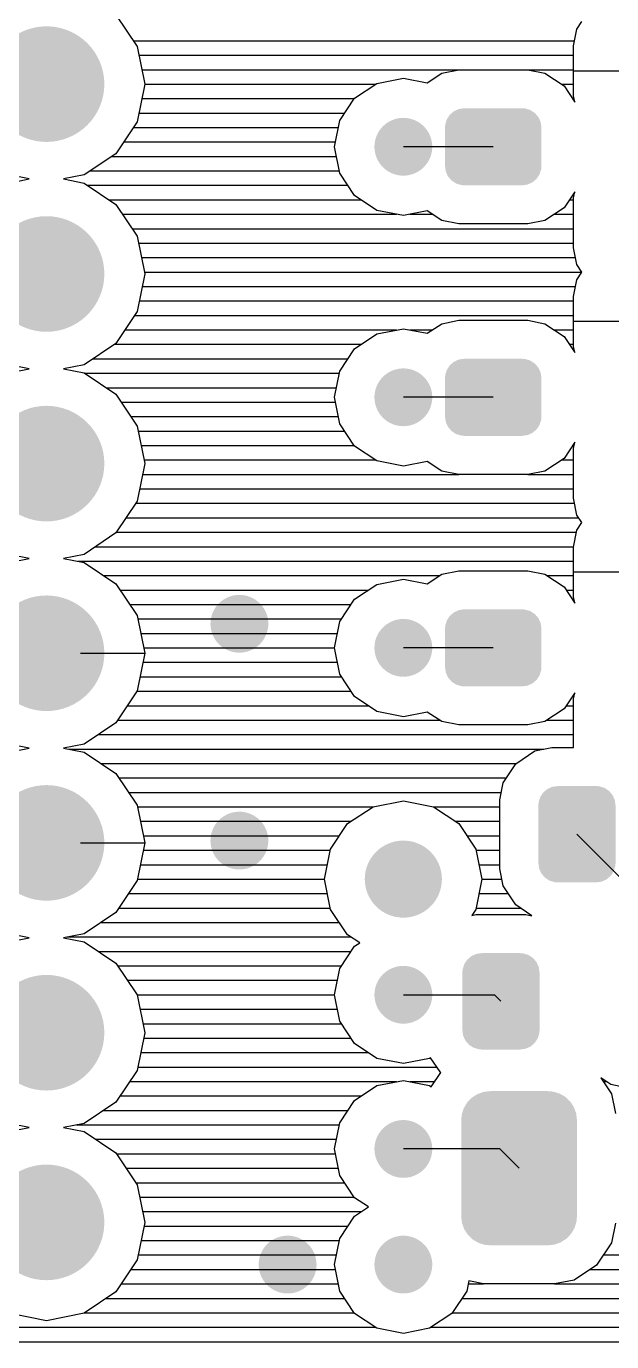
# Model space of a CAD drawing. Extents: x 295 to 953, y 10 to 290.
# Drawn here: x 515.17 to 532.9, y 191.33 to 231.21 of the extents above; entities that cross this region are included whole.
import ezdxf

# ---------------------------------------------------------------- set-up
doc = ezdxf.new("R2010")
doc.units = 0
doc.header["$LTSCALE"] = 5
doc.header["$MEASUREMENT"] = 0
doc.layers.get('0').update_dxf_attribs({"linetype": 'CONTINUOUS', "lineweight": 25})
doc.layers.add('DV-PEI-A6_TOP', color=5, linetype='CONTINUOUS')

msp = doc.modelspace()

# ---------------------------------------------------------------- linework, layer by layer
for points, const_width in [([(514.904, 229.454, 1), (516.656, 229.454, 1)], 1.753), ([(526.15, 227.555, 1), (527.026, 227.555, 1)], 0.876), ([(514.904, 223.699, 1), (516.656, 223.699, 1)], 1.753), ([(526.15, 219.961, 1), (527.026, 219.961, 1)], 0.876), ([(514.904, 217.951, 1), (516.656, 217.951, 1)], 1.753), ([(514.904, 212.202, 1), (516.656, 212.202, 1)], 1.753), ([(521.184, 213.096, 1), (522.06, 213.096, 1)], 0.876), ([(526.15, 212.366, 1), (527.026, 212.366, 1)], 0.876), ([(514.904, 206.454, 1), (516.656, 206.454, 1)], 1.753), ([(521.184, 206.524, 1), (522.06, 206.524, 1)], 0.876), ([(526.004, 205.356, 1), (527.172, 205.356, 1)], 1.168), ([(526.15, 201.85, 1), (527.026, 201.85, 1)], 0.876), ([(514.904, 200.7, 1), (516.656, 200.7, 1)], 1.753), ([(526.15, 197.177, 1), (527.026, 197.177, 1)], 0.876), ([(514.904, 194.951, 1), (516.656, 194.951, 1)], 1.753), ([(522.644, 193.672, 1), (523.521, 193.672, 1)], 0.876), ([(526.15, 193.672, 1), (527.026, 193.672, 1)], 0.876)]:
    msp.add_lwpolyline(points, format="xyb", close=True, dxfattribs=dict(const_width=const_width))
for points in [[(527.948, 228.453), (527.995, 228.525), (530.679, 228.453), (530.617, 228.525)], [(527.995, 228.525), (528.057, 228.578), (530.617, 228.525), (530.572, 228.578)], [(528.057, 228.578), (528.12, 228.632), (530.572, 228.578), (530.489, 228.632)], [(528.12, 228.632), (528.2, 228.668), (530.489, 228.632), (530.434, 228.668)], [(528.2, 228.668), (528.271, 228.7), (530.434, 228.668), (530.33, 228.7)], [(528.271, 228.7), (528.384, 228.717), (530.33, 228.7), (530.277, 228.717)], [(528.384, 228.717), (528.434, 228.724), (530.277, 228.717), (530.186, 228.724)], [(527.85, 228.139), (527.857, 228.23), (530.771, 228.139), (530.758, 228.23)], [(527.85, 226.971), (527.85, 228.139), (530.771, 226.971), (530.771, 228.139)], [(527.857, 228.23), (527.879, 228.303), (530.758, 228.23), (530.747, 228.303)], [(527.879, 228.303), (527.905, 228.387), (530.747, 228.303), (530.709, 228.387)], [(527.905, 228.387), (527.948, 228.453), (530.709, 228.387), (530.679, 228.453)], [(527.863, 226.881), (527.85, 226.971), (530.764, 226.881), (530.771, 226.971)], [(527.873, 226.808), (527.863, 226.881), (530.741, 226.808), (530.764, 226.881)], [(527.911, 226.723), (527.873, 226.808), (530.715, 226.723), (530.741, 226.808)], [(527.941, 226.658), (527.911, 226.723), (530.673, 226.658), (530.715, 226.723)], [(528.003, 226.585), (527.941, 226.658), (530.625, 226.585), (530.673, 226.658)], [(528.048, 226.532), (528.003, 226.585), (530.563, 226.532), (530.625, 226.585)], [(528.131, 226.478), (528.048, 226.532), (530.5, 226.478), (530.563, 226.532)], [(528.186, 226.442), (528.131, 226.478), (530.42, 226.442), (530.5, 226.478)], [(528.29, 226.41), (528.186, 226.442), (530.35, 226.41), (530.42, 226.442)], [(528.343, 226.394), (528.29, 226.41), (530.236, 226.394), (530.35, 226.41)], [(528.434, 226.387), (528.343, 226.394), (530.186, 226.387), (530.236, 226.394)], [(527.948, 220.858), (527.995, 220.931), (530.679, 220.858), (530.617, 220.931)], [(527.995, 220.931), (528.057, 220.983), (530.617, 220.931), (530.572, 220.983)], [(528.057, 220.983), (528.12, 221.038), (530.572, 220.983), (530.489, 221.038)], [(528.12, 221.038), (528.2, 221.074), (530.489, 221.038), (530.434, 221.074)], [(528.2, 221.074), (528.271, 221.106), (530.434, 221.074), (530.33, 221.106)], [(528.271, 221.106), (528.384, 221.122), (530.33, 221.106), (530.277, 221.122)], [(528.384, 221.122), (528.434, 221.129), (530.277, 221.122), (530.186, 221.129)], [(527.85, 220.545), (527.857, 220.635), (530.771, 220.545), (530.758, 220.635)], [(527.85, 219.376), (527.85, 220.545), (530.771, 219.376), (530.771, 220.545)], [(527.857, 220.635), (527.879, 220.708), (530.758, 220.635), (530.747, 220.708)], [(527.879, 220.708), (527.905, 220.793), (530.747, 220.708), (530.709, 220.793)], [(527.905, 220.793), (527.948, 220.858), (530.709, 220.793), (530.679, 220.858)], [(527.863, 219.286), (527.85, 219.376), (530.764, 219.286), (530.771, 219.376)], [(527.873, 219.213), (527.863, 219.286), (530.741, 219.213), (530.764, 219.286)], [(527.911, 219.128), (527.873, 219.213), (530.715, 219.128), (530.741, 219.213)], [(527.941, 219.063), (527.911, 219.128), (530.673, 219.063), (530.715, 219.128)], [(528.003, 218.991), (527.941, 219.063), (530.625, 218.991), (530.673, 219.063)], [(528.048, 218.938), (528.003, 218.991), (530.563, 218.938), (530.625, 218.991)], [(528.131, 218.883), (528.048, 218.938), (530.5, 218.883), (530.563, 218.938)], [(528.186, 218.847), (528.131, 218.883), (530.42, 218.847), (530.5, 218.883)], [(528.29, 218.815), (528.186, 218.847), (530.35, 218.815), (530.42, 218.847)], [(528.343, 218.799), (528.29, 218.815), (530.236, 218.799), (530.35, 218.815)], [(528.434, 218.792), (528.343, 218.799), (530.186, 218.792), (530.236, 218.799)], [(527.948, 213.264), (527.995, 213.336), (530.679, 213.264), (530.617, 213.336)], [(527.995, 213.336), (528.057, 213.389), (530.617, 213.336), (530.572, 213.389)], [(528.057, 213.389), (528.12, 213.443), (530.572, 213.389), (530.489, 213.443)], [(528.12, 213.443), (528.2, 213.479), (530.489, 213.443), (530.434, 213.479)], [(528.2, 213.479), (528.271, 213.511), (530.434, 213.479), (530.33, 213.511)], [(528.271, 213.511), (528.384, 213.527), (530.33, 213.511), (530.277, 213.527)], [(528.384, 213.527), (528.434, 213.534), (530.277, 213.527), (530.186, 213.534)], [(527.85, 212.95), (527.857, 213.041), (530.771, 212.95), (530.758, 213.041)], [(527.85, 211.782), (527.85, 212.95), (530.771, 211.782), (530.771, 212.95)], [(527.857, 213.041), (527.879, 213.113), (530.758, 213.041), (530.747, 213.113)], [(527.879, 213.113), (527.905, 213.198), (530.747, 213.113), (530.709, 213.198)], [(527.905, 213.198), (527.948, 213.264), (530.709, 213.198), (530.679, 213.264)], [(527.863, 211.691), (527.85, 211.782), (530.764, 211.691), (530.771, 211.782)], [(527.873, 211.619), (527.863, 211.691), (530.741, 211.619), (530.764, 211.691)], [(527.911, 211.534), (527.873, 211.619), (530.715, 211.534), (530.741, 211.619)], [(527.941, 211.468), (527.911, 211.534), (530.673, 211.468), (530.715, 211.534)], [(528.003, 211.396), (527.941, 211.468), (530.625, 211.396), (530.673, 211.468)], [(528.048, 211.343), (528.003, 211.396), (530.563, 211.343), (530.625, 211.396)], [(528.131, 211.289), (528.048, 211.343), (530.5, 211.289), (530.563, 211.343)], [(528.186, 211.253), (528.131, 211.289), (530.42, 211.253), (530.5, 211.289)], [(528.29, 211.221), (528.186, 211.253), (530.35, 211.221), (530.42, 211.253)], [(528.343, 211.205), (528.29, 211.221), (530.236, 211.205), (530.35, 211.221)], [(528.434, 211.198), (528.343, 211.205), (530.186, 211.198), (530.236, 211.205)], [(531.027, 208.122), (531.098, 208.154), (532.678, 208.122), (532.573, 208.154)], [(531.098, 208.154), (531.212, 208.17), (532.573, 208.154), (532.52, 208.17)], [(531.212, 208.17), (531.261, 208.177), (532.52, 208.17), (532.43, 208.177)], [(530.684, 207.683), (530.706, 207.756), (533.001, 207.683), (532.991, 207.756)], [(530.706, 207.756), (530.732, 207.841), (532.991, 207.756), (532.952, 207.841)], [(530.732, 207.841), (530.775, 207.906), (532.952, 207.841), (532.923, 207.906)], [(530.775, 207.906), (530.823, 207.979), (532.923, 207.906), (532.861, 207.979)], [(530.823, 207.979), (530.884, 208.032), (532.861, 207.979), (532.816, 208.032)], [(530.884, 208.032), (530.948, 208.086), (532.816, 208.032), (532.733, 208.086)], [(530.948, 208.086), (531.027, 208.122), (532.733, 208.086), (532.678, 208.122)], [(530.677, 207.593), (530.684, 207.683), (533.014, 207.593), (533.001, 207.683)], [(530.677, 205.84), (530.677, 207.593), (533.014, 205.84), (533.014, 207.593)], [(530.69, 205.75), (530.677, 205.84), (533.007, 205.75), (533.014, 205.84)], [(530.7, 205.677), (530.69, 205.75), (532.985, 205.677), (533.007, 205.75)], [(530.739, 205.592), (530.7, 205.677), (532.959, 205.592), (532.985, 205.677)], [(530.768, 205.527), (530.739, 205.592), (532.916, 205.527), (532.959, 205.592)], [(530.83, 205.455), (530.768, 205.527), (532.868, 205.455), (532.916, 205.527)], [(530.875, 205.402), (530.83, 205.455), (532.807, 205.402), (532.868, 205.455)], [(530.959, 205.347), (530.875, 205.402), (532.743, 205.347), (532.807, 205.402)], [(531.013, 205.312), (530.959, 205.347), (532.664, 205.312), (532.743, 205.347)], [(531.118, 205.28), (531.013, 205.312), (532.593, 205.28), (532.664, 205.312)], [(531.171, 205.263), (531.118, 205.28), (532.479, 205.263), (532.593, 205.28)], [(531.261, 205.256), (531.171, 205.263), (532.43, 205.256), (532.479, 205.263)], [(528.521, 202.914), (528.583, 202.967), (530.559, 202.914), (530.514, 202.967)], [(528.583, 202.967), (528.646, 203.021), (530.514, 202.967), (530.431, 203.021)], [(528.646, 203.021), (528.726, 203.057), (530.431, 203.021), (530.376, 203.057)], [(528.726, 203.057), (528.796, 203.089), (530.376, 203.057), (530.271, 203.089)], [(528.796, 203.089), (528.91, 203.105), (530.271, 203.089), (530.218, 203.105)], [(528.91, 203.105), (528.96, 203.112), (530.218, 203.105), (530.128, 203.112)], [(528.375, 202.528), (528.382, 202.618), (530.712, 202.528), (530.699, 202.618)], [(528.382, 202.618), (528.405, 202.691), (530.699, 202.618), (530.689, 202.691)], [(528.405, 202.691), (528.431, 202.776), (530.689, 202.691), (530.651, 202.776)], [(528.431, 202.776), (528.473, 202.841), (530.651, 202.776), (530.621, 202.841)], [(528.473, 202.841), (528.521, 202.914), (530.621, 202.841), (530.559, 202.914)], [(528.375, 200.775), (528.375, 202.528), (530.712, 200.775), (530.712, 202.528)], [(528.388, 200.685), (528.375, 200.775), (530.705, 200.685), (530.712, 200.775)], [(528.399, 200.612), (528.388, 200.685), (530.683, 200.612), (530.705, 200.685)], [(528.437, 200.527), (528.399, 200.612), (530.657, 200.527), (530.683, 200.612)], [(528.467, 200.462), (528.437, 200.527), (530.614, 200.462), (530.657, 200.527)], [(528.529, 200.39), (528.467, 200.462), (530.567, 200.39), (530.614, 200.462)], [(528.574, 200.337), (528.529, 200.39), (530.505, 200.337), (530.567, 200.39)], [(528.657, 200.282), (528.574, 200.337), (530.441, 200.282), (530.505, 200.337)], [(528.712, 200.247), (528.657, 200.282), (530.362, 200.247), (530.441, 200.282)], [(528.816, 200.215), (528.712, 200.247), (530.291, 200.215), (530.362, 200.247)], [(528.869, 200.198), (528.816, 200.215), (530.177, 200.198), (530.291, 200.215)], [(528.96, 200.191), (528.869, 200.198), (530.128, 200.191), (530.177, 200.198)], [(528.437, 198.444), (528.517, 198.581), (531.754, 198.444), (531.664, 198.581)], [(528.517, 198.581), (528.548, 198.613), (531.664, 198.581), (531.643, 198.613)], [(528.548, 198.613), (528.657, 198.727), (531.643, 198.613), (531.524, 198.727)], [(528.657, 198.727), (528.696, 198.753), (531.524, 198.727), (531.497, 198.753)], [(528.696, 198.753), (528.826, 198.837), (531.497, 198.753), (531.353, 198.837)], [(528.826, 198.837), (528.874, 198.855), (531.353, 198.837), (531.323, 198.855)], [(528.874, 198.855), (529.016, 198.906), (531.323, 198.855), (531.157, 198.906)], [(529.016, 198.906), (529.089, 198.915), (531.157, 198.906), (531.13, 198.915)], [(529.089, 198.915), (529.217, 198.929), (531.13, 198.915), (530.969, 198.929)], [(528.34, 198.053), (528.355, 198.214), (531.846, 198.053), (531.827, 198.214)], [(528.355, 198.214), (528.368, 198.254), (531.827, 198.214), (531.822, 198.254)], [(528.368, 198.254), (528.415, 198.407), (531.822, 198.254), (531.767, 198.407)], [(528.415, 198.407), (528.437, 198.444), (531.767, 198.407), (531.754, 198.444)], [(528.34, 195.132), (528.34, 198.053), (531.846, 195.132), (531.846, 198.053)], [(528.359, 194.971), (528.34, 195.132), (531.831, 194.971), (531.846, 195.132)], [(528.364, 194.931), (528.359, 194.971), (531.818, 194.931), (531.831, 194.971)], [(528.419, 194.778), (528.364, 194.931), (531.771, 194.778), (531.818, 194.931)], [(528.432, 194.741), (528.419, 194.778), (531.749, 194.741), (531.771, 194.778)], [(528.522, 194.604), (528.432, 194.741), (531.669, 194.604), (531.749, 194.741)], [(528.543, 194.572), (528.522, 194.604), (531.638, 194.572), (531.669, 194.604)], [(528.662, 194.458), (528.543, 194.572), (531.529, 194.458), (531.638, 194.572)], [(528.689, 194.433), (528.662, 194.458), (531.49, 194.433), (531.529, 194.458)], [(528.833, 194.348), (528.689, 194.433), (531.36, 194.348), (531.49, 194.433)], [(528.863, 194.33), (528.833, 194.348), (531.312, 194.33), (531.36, 194.348)], [(529.029, 194.279), (528.863, 194.33), (531.17, 194.279), (531.312, 194.33)], [(529.056, 194.271), (529.029, 194.279), (531.097, 194.271), (531.17, 194.279)], [(529.217, 194.256), (529.056, 194.271), (530.969, 194.256), (531.097, 194.271)]]:
    msp.add_solid(points)
at = {"layer": 'DV-PEI-A6_TOP', "color": 7}
for p, q in [((517.883, 231.557), (518.526, 230.593)), ((531.846, 231.119), (531.997, 231.352)), ((531.746, 230.611), (531.846, 231.119)), ((518.415, 230.768), (531.775, 230.768)), ((518.526, 230.593), (518.754, 229.454)), ((531.746, 229.097), (531.746, 230.611)), ((518.584, 230.33), (531.746, 230.33)), ((518.666, 229.892), (531.746, 229.892)), ((527.312, 229.495), (527.75, 229.787)), ((527.75, 229.787), (528.264, 229.892)), ((528.264, 229.892), (530.362, 229.892)), ((530.362, 229.892), (530.87, 229.787)), ((530.87, 229.787), (531.454, 229.401)), ((533.937, 229.851), (531.746, 229.851)), ((518.754, 229.454), (518.526, 228.315)), ((518.754, 229.454), (525.747, 229.454)), ((525.11, 229.027), (525.787, 229.477)), ((525.787, 229.477), (526.588, 229.635)), ((526.588, 229.635), (527.312, 229.495)), ((531.378, 229.454), (531.746, 229.454)), ((531.454, 229.401), (531.781, 228.911)), ((518.666, 229.016), (525.104, 229.016)), ((524.66, 228.35), (525.11, 229.027)), ((531.711, 229.016), (531.758, 229.016)), ((531.781, 228.911), (531.746, 229.097)), ((518.578, 228.578), (524.806, 228.578)), ((518.526, 228.315), (517.883, 227.345)), ((518.409, 228.139), (524.619, 228.139)), ((524.502, 227.555), (524.66, 228.35)), ((518.117, 227.701), (524.531, 227.701)), ((517.883, 227.345), (516.919, 226.702)), ((524.66, 226.755), (524.502, 227.555)), ((529.31, 227.555), (526.588, 227.555)), ((517.755, 227.263), (524.561, 227.263)), ((515.26, 226.58), (514.635, 226.702)), ((514.635, 226.451), (515.26, 226.58)), ((516.919, 226.702), (516.294, 226.58)), ((516.294, 226.58), (516.919, 226.451)), ((517.1, 226.825), (524.648, 226.825)), ((525.11, 226.077), (524.66, 226.755)), ((516.919, 226.451), (517.883, 225.808)), ((517.019, 226.387), (524.905, 226.387)), ((525.787, 225.627), (525.11, 226.077)), ((531.781, 226.194), (531.454, 225.703)), ((531.746, 226.007), (531.781, 226.194)), ((517.679, 225.949), (525.308, 225.949)), ((517.883, 225.808), (518.526, 224.845)), ((531.454, 225.703), (530.87, 225.318)), ((531.612, 225.949), (531.746, 225.949)), ((531.746, 224.494), (531.746, 226.007)), ((518.082, 225.51), (526.383, 225.51)), ((526.588, 225.47), (525.787, 225.627)), ((527.312, 225.61), (526.588, 225.47)), ((526.786, 225.51), (527.47, 225.51)), ((527.75, 225.318), (527.312, 225.61)), ((528.264, 225.218), (527.75, 225.318)), ((530.87, 225.318), (530.362, 225.218)), ((531.156, 225.51), (531.746, 225.51)), ((518.374, 225.072), (531.746, 225.072)), ((530.362, 225.218), (528.264, 225.218)), ((518.526, 224.845), (518.754, 223.699)), ((518.573, 224.634), (531.746, 224.634)), ((531.846, 223.986), (531.746, 224.494)), ((518.66, 224.196), (531.805, 224.196)), ((518.754, 223.699), (518.526, 222.56)), ((518.742, 223.758), (531.997, 223.758)), ((531.997, 223.758), (531.846, 223.986)), ((531.846, 223.524), (531.997, 223.758)), ((518.678, 223.32), (531.805, 223.32)), ((531.746, 223.016), (531.846, 223.524)), ((531.746, 221.503), (531.746, 223.016)), ((518.526, 222.56), (517.883, 221.596)), ((518.59, 222.882), (531.746, 222.882)), ((518.45, 222.443), (531.746, 222.443)), ((527.312, 221.9), (527.75, 222.192)), ((527.75, 222.192), (528.264, 222.297)), ((528.264, 222.297), (530.362, 222.297)), ((530.362, 222.297), (530.87, 222.192)), ((530.87, 222.192), (531.454, 221.807)), ((533.937, 222.257), (531.746, 222.257)), ((518.152, 222.005), (526.383, 222.005)), ((525.11, 221.433), (525.787, 221.883)), ((525.787, 221.883), (526.588, 222.04)), ((526.588, 222.04), (527.312, 221.9)), ((526.786, 222.005), (527.47, 222.005)), ((531.156, 222.005), (531.746, 222.005)), ((531.454, 221.807), (531.781, 221.316)), ((517.883, 221.596), (516.919, 220.948)), ((517.836, 221.567), (525.308, 221.567)), ((524.66, 220.755), (525.11, 221.433)), ((531.612, 221.567), (531.746, 221.567)), ((531.781, 221.316), (531.746, 221.503)), ((515.26, 220.825), (514.635, 220.948)), ((516.919, 220.948), (516.294, 220.825)), ((517.182, 221.129), (524.905, 221.129)), ((514.635, 220.703), (515.26, 220.825)), ((516.294, 220.825), (516.919, 220.703)), ((516.919, 220.703), (517.883, 220.06)), ((516.943, 220.691), (524.648, 220.691)), ((524.502, 219.961), (524.66, 220.755)), ((517.597, 220.253), (524.561, 220.253)), ((517.883, 220.06), (518.526, 219.09)), ((518.047, 219.815), (524.531, 219.815)), ((524.66, 219.16), (524.502, 219.961)), ((529.31, 219.961), (526.588, 219.961)), ((518.339, 219.376), (524.619, 219.376)), ((518.526, 219.09), (518.754, 217.951)), ((518.561, 218.938), (524.806, 218.938)), ((525.11, 218.483), (524.66, 219.16)), ((518.648, 218.5), (525.104, 218.5)), ((531.781, 218.599), (531.454, 218.109)), ((531.711, 218.5), (531.758, 218.5)), ((531.746, 218.412), (531.781, 218.599)), ((525.787, 218.033), (525.11, 218.483)), ((531.454, 218.109), (530.87, 217.723)), ((531.746, 216.899), (531.746, 218.412)), ((518.754, 217.951), (518.526, 216.812)), ((518.736, 218.062), (525.747, 218.062)), ((526.588, 217.875), (525.787, 218.033)), ((527.312, 218.015), (526.588, 217.875)), ((527.75, 217.723), (527.312, 218.015)), ((528.264, 217.624), (527.75, 217.723)), ((530.87, 217.723), (530.362, 217.624)), ((531.378, 218.062), (531.746, 218.062)), ((518.689, 217.624), (528.264, 217.624)), ((530.362, 217.624), (528.264, 217.624)), ((530.362, 217.624), (531.746, 217.624)), ((518.602, 217.186), (531.746, 217.186)), ((518.526, 216.812), (517.883, 215.848)), ((518.485, 216.747), (531.775, 216.747)), ((531.846, 216.391), (531.746, 216.899)), ((518.193, 216.309), (531.898, 216.309)), ((531.997, 216.163), (531.846, 216.391)), ((531.846, 215.93), (531.997, 216.163)), ((517.883, 215.848), (516.919, 215.199)), ((517.895, 215.871), (531.834, 215.871)), ((531.746, 215.421), (531.846, 215.93)), ((517.258, 215.433), (531.746, 215.433)), ((531.746, 213.908), (531.746, 215.421)), ((515.26, 215.077), (514.635, 215.199)), ((514.635, 214.954), (515.26, 215.077)), ((516.919, 215.199), (516.294, 215.077)), ((516.294, 215.077), (516.919, 214.954)), ((516.726, 214.995), (531.746, 214.995)), ((516.919, 214.954), (517.883, 214.306)), ((517.515, 214.557), (527.686, 214.557)), ((527.312, 214.306), (527.75, 214.598)), ((527.75, 214.598), (528.264, 214.703)), ((528.264, 214.703), (530.362, 214.703)), ((530.362, 214.703), (530.87, 214.598)), ((530.87, 214.598), (531.454, 214.212)), ((530.94, 214.557), (531.746, 214.557)), ((533.937, 214.662), (531.746, 214.662)), ((517.883, 214.306), (518.526, 213.342)), ((518.012, 214.119), (525.53, 214.119)), ((525.11, 213.838), (525.787, 214.288)), ((525.787, 214.288), (526.588, 214.446)), ((526.588, 214.446), (527.312, 214.306)), ((531.454, 214.212), (531.781, 213.721)), ((531.518, 214.119), (531.746, 214.119)), ((524.66, 213.161), (525.11, 213.838)), ((531.781, 213.721), (531.746, 213.908)), ((518.304, 213.68), (525.005, 213.68)), ((518.526, 213.342), (518.754, 212.202)), ((518.549, 213.242), (524.712, 213.242)), ((524.502, 212.366), (524.66, 213.161)), ((518.637, 212.804), (524.59, 212.804)), ((516.814, 212.202), (518.754, 212.202)), ((518.754, 212.202), (518.526, 211.063)), ((518.724, 212.366), (524.502, 212.366)), ((524.66, 211.566), (524.502, 212.366)), ((529.31, 212.366), (526.588, 212.366)), ((518.701, 211.928), (524.59, 211.928)), ((518.613, 211.49), (524.712, 211.49)), ((525.11, 210.888), (524.66, 211.566)), ((518.526, 211.063), (517.883, 210.093)), ((518.52, 211.052), (525.005, 211.052)), ((531.781, 211.005), (531.454, 210.514)), ((531.746, 210.818), (531.781, 211.005)), ((518.228, 210.613), (525.53, 210.613)), ((525.787, 210.438), (525.11, 210.888)), ((531.518, 210.613), (531.746, 210.613)), ((531.746, 209.346), (531.746, 210.818)), ((517.936, 210.175), (527.686, 210.175)), ((526.588, 210.28), (525.787, 210.438)), ((527.312, 210.421), (526.588, 210.28)), ((527.75, 210.129), (527.312, 210.421)), ((528.264, 210.029), (527.75, 210.129)), ((530.87, 210.129), (530.362, 210.029)), ((531.454, 210.514), (530.87, 210.129)), ((530.94, 210.175), (531.746, 210.175)), ((517.883, 210.093), (516.919, 209.451)), ((517.34, 209.737), (531.746, 209.737)), ((530.362, 210.029), (528.264, 210.029)), ((515.26, 209.328), (514.635, 209.451)), ((514.635, 209.205), (515.26, 209.328)), ((516.919, 209.451), (516.294, 209.328)), ((516.294, 209.328), (516.919, 209.205)), ((530.572, 209.241), (531.086, 209.346)), ((531.086, 209.346), (531.746, 209.346)), ((516.452, 209.299), (530.847, 209.299)), ((516.919, 209.205), (517.883, 208.557)), ((529.994, 208.855), (530.572, 209.241)), ((517.433, 208.861), (529.999, 208.861)), ((517.883, 208.557), (518.526, 207.593)), ((529.608, 208.277), (529.994, 208.855)), ((517.977, 208.423), (529.707, 208.423)), ((529.509, 207.763), (529.608, 208.277)), ((518.269, 207.984), (529.55, 207.984)), ((525.671, 207.552), (526.588, 207.733)), ((526.588, 207.733), (527.499, 207.552)), ((529.509, 205.665), (529.509, 207.763)), ((518.526, 207.593), (518.754, 206.454)), ((518.537, 207.546), (525.659, 207.546)), ((524.899, 207.038), (525.671, 207.552)), ((527.499, 207.552), (528.27, 207.038)), ((527.511, 207.546), (529.509, 207.546)), ((518.625, 207.108), (525.005, 207.108)), ((524.385, 206.267), (524.899, 207.038)), ((528.165, 207.108), (529.509, 207.108)), ((528.27, 207.038), (528.784, 206.267)), ((518.713, 206.67), (524.654, 206.67)), ((528.516, 206.67), (529.509, 206.67)), ((533.207, 205.356), (531.846, 206.717)), ((516.814, 206.454), (518.754, 206.454)), ((518.754, 206.454), (518.526, 205.315)), ((518.713, 206.232), (524.379, 206.232)), ((524.204, 205.356), (524.385, 206.267)), ((528.784, 206.267), (528.965, 205.356)), ((528.79, 206.232), (529.509, 206.232)), ((518.625, 205.794), (524.292, 205.794)), ((528.878, 205.794), (529.509, 205.794)), ((518.537, 205.356), (524.204, 205.356)), ((524.385, 204.438), (524.204, 205.356)), ((528.965, 205.356), (528.784, 204.438)), ((528.965, 205.356), (529.567, 205.356)), ((529.608, 205.157), (529.509, 205.665)), ((518.526, 205.315), (517.883, 204.345)), ((529.994, 204.573), (529.608, 205.157)), ((518.263, 204.917), (524.292, 204.917)), ((528.878, 204.917), (529.766, 204.917)), ((530.484, 204.246), (529.994, 204.573)), ((517.883, 204.345), (516.919, 203.702)), ((517.971, 204.479), (524.379, 204.479)), ((524.899, 203.667), (524.385, 204.438)), ((528.784, 204.438), (528.662, 204.257)), ((528.662, 204.257), (528.784, 204.281)), ((528.784, 204.281), (530.297, 204.281)), ((528.79, 204.479), (530.14, 204.479)), ((530.297, 204.281), (530.484, 204.246)), ((517.422, 204.041), (524.654, 204.041)), ((515.26, 203.58), (514.635, 203.702)), ((514.635, 203.451), (515.26, 203.58)), ((516.919, 203.702), (516.294, 203.58)), ((516.294, 203.58), (516.919, 203.451)), ((516.411, 203.603), (525.005, 203.603)), ((516.919, 203.451), (517.883, 202.808)), ((525.267, 203.422), (524.899, 203.667)), ((525.11, 203.323), (525.267, 203.422)), ((517.352, 203.165), (525.005, 203.165)), ((524.66, 202.645), (525.11, 203.323)), ((517.883, 202.808), (518.526, 201.845)), ((517.942, 202.727), (524.712, 202.727)), ((524.502, 201.85), (524.66, 202.645)), ((518.234, 202.289), (524.59, 202.289)), ((518.526, 201.85), (524.502, 201.85)), ((518.526, 201.845), (518.754, 200.7)), ((524.66, 201.05), (524.502, 201.85)), ((526.588, 201.85), (529.351, 201.85)), ((529.351, 201.85), (529.544, 201.652)), ((518.613, 201.412), (524.59, 201.412)), ((518.701, 200.974), (524.712, 200.974)), ((525.11, 200.372), (524.66, 201.05)), ((518.754, 200.7), (518.526, 199.56)), ((518.724, 200.536), (525.005, 200.536)), ((525.787, 199.923), (525.11, 200.372)), ((518.637, 200.098), (525.53, 200.098)), ((526.588, 199.765), (525.787, 199.923)), ((527.382, 199.923), (526.588, 199.765)), ((527.411, 199.94), (527.382, 199.923)), ((527.698, 199.514), (527.411, 199.94)), ((518.526, 199.56), (517.883, 198.596)), ((518.549, 199.66), (527.598, 199.66)), ((527.435, 199.064), (527.721, 199.496)), ((527.721, 199.496), (527.698, 199.514)), ((518.298, 199.221), (526.383, 199.221)), ((525.11, 198.649), (525.787, 199.099)), ((525.787, 199.099), (526.588, 199.257)), ((526.588, 199.257), (527.382, 199.099)), ((526.786, 199.221), (527.534, 199.221)), ((527.382, 199.099), (527.435, 199.064)), ((532.874, 199.128), (532.57, 199.332)), ((532.57, 199.332), (532.891, 198.848)), ((532.646, 199.221), (532.739, 199.221)), ((533.388, 199.023), (532.874, 199.128)), ((517.883, 198.596), (516.919, 197.948)), ((518.006, 198.783), (525.308, 198.783)), ((524.66, 197.971), (525.11, 198.649)), ((532.891, 198.848), (533.014, 198.252)), ((517.503, 198.345), (524.905, 198.345)), ((515.26, 197.825), (514.635, 197.948)), ((514.635, 197.703), (515.26, 197.825)), ((516.919, 197.948), (516.294, 197.825)), ((516.294, 197.825), (516.919, 197.703)), ((516.686, 197.907), (524.648, 197.907)), ((524.502, 197.177), (524.66, 197.971)), ((516.919, 197.703), (517.883, 197.06)), ((517.276, 197.469), (524.561, 197.469)), ((517.883, 197.06), (518.526, 196.09)), ((517.901, 197.031), (524.531, 197.031)), ((524.66, 196.376), (524.502, 197.177)), ((529.509, 197.177), (526.588, 197.177)), ((530.093, 196.593), (529.509, 197.177)), ((518.199, 196.593), (524.619, 196.593)), ((525.11, 195.699), (524.66, 196.376)), ((518.491, 196.154), (524.806, 196.154)), ((518.526, 196.09), (518.754, 194.951)), ((518.602, 195.716), (525.104, 195.716)), ((525.53, 195.424), (525.11, 195.699)), ((525.11, 195.144), (525.53, 195.424)), ((518.689, 195.278), (525.308, 195.278)), ((524.66, 194.466), (525.11, 195.144)), ((518.754, 194.951), (518.526, 193.812)), ((518.73, 194.84), (524.905, 194.84)), ((533.014, 194.928), (532.891, 194.332)), ((518.643, 194.402), (524.648, 194.402)), ((524.502, 193.672), (524.66, 194.466)), ((532.891, 194.332), (532.441, 193.654)), ((518.526, 193.812), (517.883, 192.848)), ((518.561, 193.964), (524.561, 193.964)), ((532.646, 193.964), (539.218, 193.964)), ((518.333, 193.526), (524.531, 193.526)), ((524.66, 192.871), (524.502, 193.672)), ((532.441, 193.654), (531.764, 193.204)), ((532.243, 193.526), (539.621, 193.526)), ((518.041, 193.087), (524.619, 193.087)), ((528.568, 193.175), (528.51, 192.871)), ((528.551, 193.087), (529.012, 193.087)), ((529.012, 193.087), (528.568, 193.175)), ((531.168, 193.087), (529.012, 193.087)), ((531.764, 193.204), (531.168, 193.087)), ((531.168, 193.087), (540.696, 193.087)), ((517.883, 192.848), (516.919, 192.199)), ((517.585, 192.649), (524.806, 192.649)), ((525.11, 192.194), (524.66, 192.871)), ((528.51, 192.871), (528.06, 192.194)), ((528.364, 192.649), (585.136, 192.649)), ((515.78, 191.972), (514.635, 192.199)), ((516.919, 192.199), (515.78, 191.972)), ((516.925, 192.211), (525.104, 192.211)), ((525.787, 191.744), (525.11, 192.194)), ((528.06, 192.194), (527.382, 191.744)), ((528.066, 192.211), (585.136, 192.211)), ((510.662, 191.773), (525.747, 191.773)), ((526.588, 191.586), (525.787, 191.744)), ((527.382, 191.744), (526.588, 191.586)), ((527.423, 191.773), (585.136, 191.773)), ((510.662, 191.335), (585.136, 191.335))]:
    msp.add_line(p, q, dxfattribs=at)

doc.saveas('drawing.dxf')
